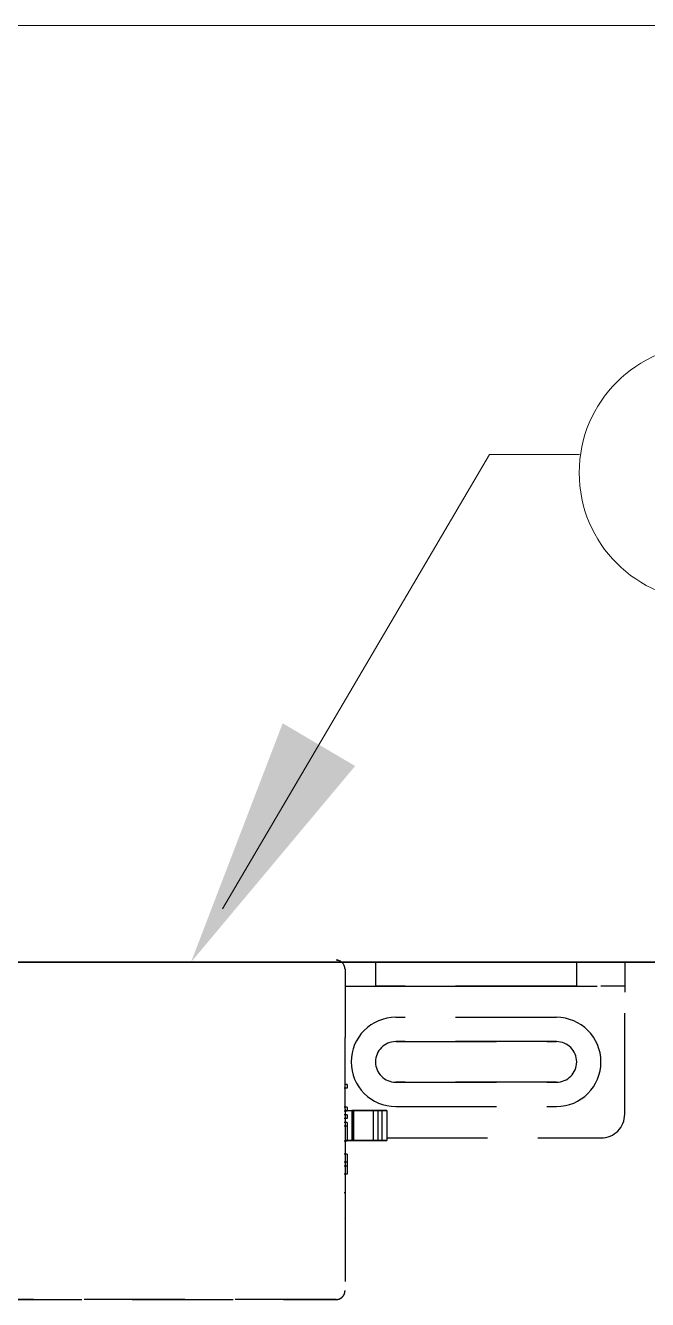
# Paper-space layout '2 DOOR PANEL LAYOUT - A1 Sheet' of a CAD drawing. Extents: x 50 to 825, y 22 to 486.
# Drawn here: x 478.34 to 489.13, y 461.16 to 483.27 of the extents above; entities that cross this region are included whole.
import ezdxf

# ---------------------------------------------------------------- set-up
doc = ezdxf.new("R2010")
doc.units = 0
doc.linetypes.add('HIDDEN', pattern=[0.375, 0.25, -0.125])
for name, color, linetype, lineweight in [('N-ANNO-TEXT', 2, 'Continuous', 18), ('N-EQPM', 3, 'Continuous', 25), ('N-PANL', 4, 'Continuous', 35)]:
    doc.layers.add(name, color=color, linetype=linetype, lineweight=lineweight)

psp = doc.layouts.new('2 DOOR PANEL LAYOUT - A1 Sheet')

# ---------------------------------------------------------------- linework, layer by layer
at = {"layer": 'N-ANNO-TEXT'}
psp.add_line((401.719, 483.266), (511.197, 483.266), dxfattribs=at)
psp.add_lwpolyline([(481.753, 467.941), (486.387, 475.822), (487.954, 475.822)], dxfattribs=at)
psp.add_circle((490.17, 475.507), 2.223, dxfattribs=at)
psp.add_solid([(484.058, 470.419), (481.208, 467.014), (482.8, 471.16)], dxfattribs=at)
at = {"layer": 'N-EQPM', "linetype": 'HIDDEN', "ltscale": 7}
for p, q in [((483.833, 467.014), (483.827, 467.014)), ((483.833, 467.014), (488.325, 467.014)), ((483.833, 467.009), (483.833, 467.014)), ((483.833, 467.014), (488.738, 467.014)), ((483.882, 466.896), (483.882, 465.707)), ((487.551, 467.014), (484.762, 467.014)), ((484.762, 467.014), (487.551, 467.014)), ((488.738, 467.014), (488.738, 466.601)), ((483.882, 466.601), (488.325, 466.601)), ((484.762, 466.601), (487.551, 466.601)), ((487.551, 466.601), (484.762, 466.601)), ((488.738, 466.601), (488.325, 466.601)), ((488.738, 466.601), (488.738, 466.601)), ((488.738, 466.601), (488.738, 466.497)), ((488.738, 464.379), (488.738, 466.497)), ((487.551, 466.058), (484.762, 466.058)), ((487.551, 466.058), (484.762, 466.058)), ((483.882, 464.467), (483.882, 465.707)), ((483.882, 465.707), (483.882, 465.707)), ((484.762, 465.637), (487.551, 465.637)), ((487.551, 465.637), (484.762, 465.637)), ((483.882, 464.829), (483.869, 464.829)), ((483.882, 464.829), (483.869, 464.829)), ((483.921, 464.894), (483.882, 464.894)), ((483.921, 464.829), (483.882, 464.829)), ((483.921, 464.829), (483.882, 464.829)), ((483.921, 464.894), (483.921, 464.829)), ((483.921, 464.829), (483.921, 464.829)), ((487.551, 464.933), (484.762, 464.933)), ((484.762, 464.933), (487.551, 464.933)), ((483.882, 464.498), (483.869, 464.498)), ((483.921, 464.498), (483.869, 464.498)), ((483.921, 464.433), (483.869, 464.433)), ((483.921, 464.433), (483.869, 464.433)), ((483.921, 464.367), (483.869, 464.367)), ((483.921, 464.367), (483.869, 464.367)), ((483.921, 464.498), (483.882, 464.498)), ((483.882, 464.467), (483.882, 463.229)), ((483.882, 464.44), (484.001, 464.44)), ((483.921, 464.498), (483.921, 464.44)), ((483.921, 464.44), (483.921, 464.433)), ((483.921, 464.433), (483.921, 464.433)), ((483.921, 464.367), (483.921, 464.302)), ((483.995, 464.44), (484.02, 464.44)), ((484.001, 464.44), (484.163, 464.44)), ((484.001, 464.44), (484.001, 463.92)), ((484.036, 464.44), (484.001, 464.44)), ((484.001, 464.44), (484.003, 464.44)), ((484.02, 464.44), (484.02, 463.92)), ((484.346, 464.44), (484.02, 464.44)), ((484.184, 464.44), (484.45, 464.44)), ((484.372, 464.44), (484.346, 464.44)), ((484.372, 464.44), (484.372, 463.92)), ((484.606, 464.44), (484.398, 464.44)), ((484.45, 464.44), (484.45, 463.92)), ((484.45, 464.44), (484.522, 464.44)), ((484.522, 464.44), (484.522, 463.92)), ((484.522, 464.44), (484.606, 464.44)), ((484.606, 464.44), (484.606, 463.92)), ((484.762, 464.511), (487.551, 464.511)), ((484.762, 464.511), (487.551, 464.511)), ((488.738, 464.379), (488.738, 464.379)), ((483.921, 464.302), (483.869, 464.302)), ((483.921, 464.302), (483.869, 464.302)), ((483.921, 464.236), (483.869, 464.236)), ((483.921, 464.236), (483.869, 464.236)), ((483.921, 464.171), (483.869, 464.171)), ((483.921, 464.171), (483.869, 464.171)), ((483.921, 464.171), (483.869, 464.171)), ((483.921, 464.171), (483.869, 464.171)), ((483.921, 464.302), (483.921, 464.302)), ((483.921, 464.236), (483.921, 464.171)), ((483.921, 464.171), (483.921, 464.171)), ((483.921, 464.171), (483.921, 463.92)), ((484.606, 463.966), (488.325, 463.966)), ((484.606, 463.966), (488.325, 463.966)), ((483.882, 463.913), (483.869, 463.913)), ((483.882, 463.913), (483.869, 463.913)), ((483.882, 463.92), (484.003, 463.92)), ((483.995, 463.92), (483.882, 463.92)), ((483.921, 463.913), (483.882, 463.913)), ((483.921, 463.913), (483.882, 463.913)), ((483.921, 463.92), (483.921, 463.913)), ((483.921, 463.913), (483.921, 463.913)), ((483.995, 463.92), (484.02, 463.92)), ((484.001, 463.92), (484.163, 463.92)), ((484.036, 463.92), (484.001, 463.92)), ((484.346, 463.92), (484.02, 463.92)), ((484.02, 463.92), (484.02, 463.92)), ((484.184, 463.92), (484.45, 463.92)), ((484.372, 463.92), (484.346, 463.92)), ((484.372, 463.92), (484.372, 463.92)), ((484.606, 463.92), (484.398, 463.92)), ((484.45, 463.92), (484.522, 463.92)), ((484.522, 463.92), (484.606, 463.92)), ((484.606, 463.92), (484.606, 463.92)), ((483.882, 463.686), (483.869, 463.686)), ((483.921, 463.686), (483.869, 463.686)), ((483.882, 463.544), (483.869, 463.544)), ((483.921, 463.544), (483.869, 463.544)), ((483.921, 463.544), (483.869, 463.544)), ((483.921, 463.544), (483.869, 463.544)), ((483.921, 463.686), (483.882, 463.686)), ((483.921, 463.544), (483.882, 463.544)), ((483.921, 463.686), (483.921, 463.544)), ((483.921, 463.544), (483.921, 463.479)), ((483.882, 463.479), (483.869, 463.479)), ((483.882, 463.479), (483.869, 463.479)), ((483.921, 463.479), (483.869, 463.479)), ((483.921, 463.479), (483.869, 463.479)), ((483.882, 463.336), (483.869, 463.336)), ((483.882, 463.336), (483.869, 463.336)), ((483.921, 463.479), (483.882, 463.479)), ((483.921, 463.479), (483.882, 463.479)), ((483.921, 463.336), (483.882, 463.336)), ((483.921, 463.336), (483.882, 463.336)), ((483.921, 463.479), (483.921, 463.479)), ((483.921, 463.479), (483.921, 463.336)), ((483.921, 463.336), (483.921, 463.336)), ((483.882, 463.229), (483.882, 461.319)), ((483.869, 463.019), (483.869, 463.019)), ((483.869, 463.019), (483.882, 463.019)), ((483.869, 463.019), (483.882, 463.019)), ((483.871, 462.573), (483.871, 462.572)), ((483.727, 461.164), (472.313, 461.164)), ((472.313, 461.164), (483.727, 461.164))]:
    psp.add_line(p, q, dxfattribs=at)
for points in [[(484.762, 467.014), (484.627, 467.014), (484.513, 467.014), (484.437, 467.014), (484.41, 467.014), (484.437, 467.014), (484.513, 467.014), (484.627, 467.014), (484.762, 467.014)], [(487.551, 467.014), (487.686, 467.014), (487.8, 467.014), (487.877, 467.014), (487.903, 467.014), (487.877, 467.014), (487.8, 467.014), (487.686, 467.014), (487.551, 467.014)], [(488.325, 467.014), (488.406, 467.014), (488.483, 467.014), (488.554, 467.014), (488.617, 467.014), (488.668, 467.014), (488.707, 467.014), (488.73, 467.014), (488.738, 467.014)], [(484.762, 466.601), (484.627, 466.601), (484.513, 466.601), (484.437, 466.601), (484.41, 466.601), (484.437, 466.601), (484.513, 466.601), (484.627, 466.601), (484.762, 466.601)], [(487.551, 466.601), (487.686, 466.601), (487.8, 466.601), (487.877, 466.601), (487.903, 466.601), (487.877, 466.601), (487.8, 466.601), (487.686, 466.601), (487.551, 466.601)], [(484.003, 464.44), (484.011, 464.44), (484.017, 464.44), (484.023, 464.44), (484.028, 464.44), (484.032, 464.44), (484.035, 464.44), (484.036, 464.44), (484.036, 464.44)], [(484.163, 464.44), (484.166, 464.44), (484.169, 464.44), (484.172, 464.44), (484.175, 464.44), (484.178, 464.44), (484.18, 464.44), (484.182, 464.44), (484.184, 464.44)], [(484.398, 464.44), (484.393, 464.44), (484.388, 464.44), (484.383, 464.44), (484.379, 464.44), (484.376, 464.44), (484.374, 464.44), (484.372, 464.44), (484.372, 464.44)], [(484.003, 463.92), (484.011, 463.92), (484.017, 463.92), (484.023, 463.92), (484.028, 463.92), (484.032, 463.92), (484.035, 463.92), (484.036, 463.92), (484.036, 463.92)], [(484.163, 463.92), (484.166, 463.92), (484.169, 463.92), (484.172, 463.92), (484.175, 463.92), (484.178, 463.92), (484.18, 463.92), (484.182, 463.92), (484.184, 463.92)], [(484.398, 463.92), (484.393, 463.92), (484.388, 463.92), (484.383, 463.92), (484.379, 463.92), (484.376, 463.92), (484.374, 463.92), (484.372, 463.92), (484.372, 463.92)]]:
    psp.add_lwpolyline(points, dxfattribs=at)
for centre, radius, start, end in [((483.727, 466.896), 0.155, 0, 90), ((483.727, 466.895), 0.155, 0, 90), ((483.727, 466.895), 0.155, 0, 90), ((483.727, 466.895), 0.155, 0, 90), ((484.762, 465.285), 0.774, 90, 270), ((484.762, 465.285), 0.774, 90, 180), ((487.551, 465.285), 0.774, 270, 90), ((487.551, 465.285), 0.774, 0, 90), ((484.762, 465.285), 0.352, 90, 270), ((484.762, 465.285), 0.352, 90, 180), ((487.551, 465.285), 0.352, 270, 90), ((487.551, 465.285), 0.352, 0, 90), ((484.762, 465.285), 0.774, 180, 270), ((484.762, 465.285), 0.352, 180, 270), ((487.551, 465.285), 0.774, 270, 0), ((487.551, 465.285), 0.352, 270, 0), ((488.325, 464.379), 0.413, 270, 0), ((488.325, 464.379), 0.413, 270, 0)]:
    psp.add_arc(centre, radius, start, end, dxfattribs=at)
for points in [[(484.41, 467.014), (484.41, 466.601)], [(487.903, 466.601), (487.903, 467.014)], [(484.036, 463.92), (484.036, 464.44)]]:
    psp.add_open_spline(points, degree=1, dxfattribs=at)
psp.add_open_spline([(483.727, 461.164), (483.74, 461.164), (483.762, 461.166), (483.791, 461.176), (483.813, 461.189), (483.834, 461.205), (483.851, 461.225), (483.866, 461.247), (483.875, 461.27), (483.881, 461.295), (483.882, 461.31), (483.882, 461.319)], degree=3, knots=[0, 0, 0, 0, 0.159594, 0.265421, 0.374317, 0.480158, 0.589066, 0.694934, 0.80387, 0.900769, 1, 1, 1, 1], dxfattribs=at)
at = {"layer": 'N-PANL'}
psp.add_line((637.593, 467.014), (399.589, 467.014), dxfattribs=at)

doc.saveas('drawing.dxf')
